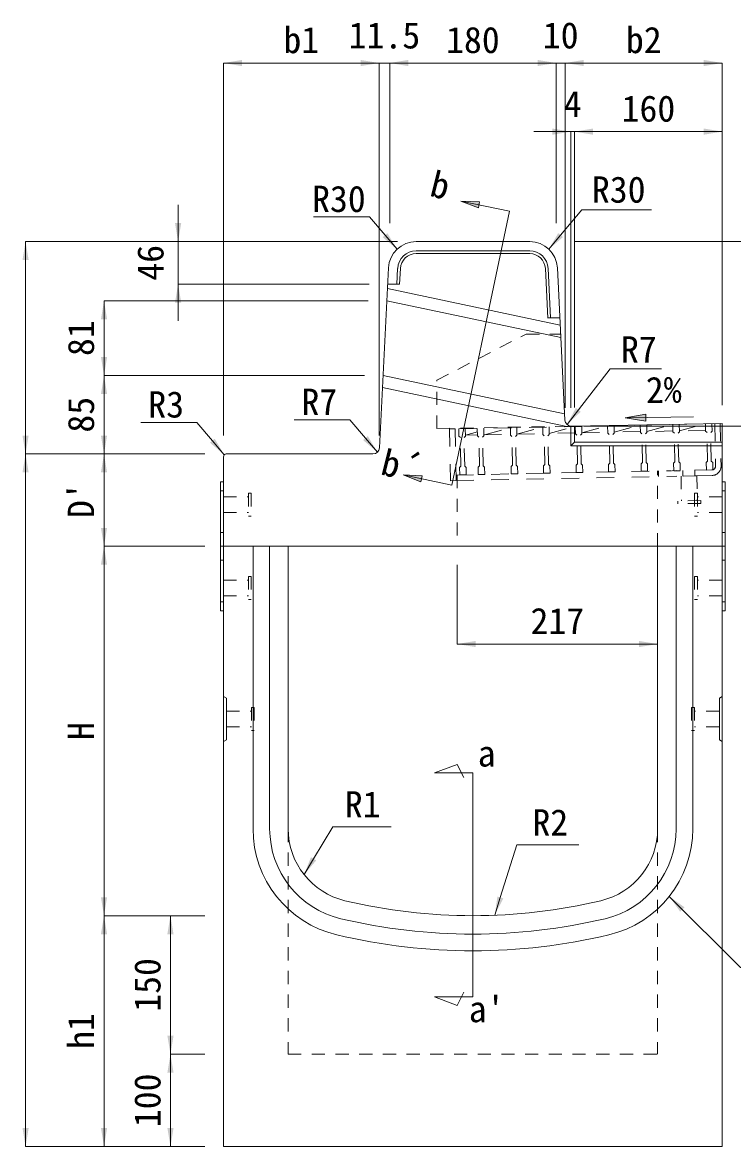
# Model space of a CAD drawing. Units: millimetres at full size. Extents: x 5964 to 125098, y -10801 to 28073.
# Drawn here: x 29068 to 29837, y 8022 to 9239 of the extents above; entities that cross this region are included whole.
import ezdxf
from ezdxf.enums import TextEntityAlignment as Align

# ---------------------------------------------------------------- set-up
doc = ezdxf.new("R2010")
doc.units = ezdxf.units.MM
doc.header["$LTSCALE"] = 19
for name, pattern in [('USER1', [1.35, 0.75, -0.6]), ('USER2', [28.575, 19.05, -3.175, 3.175, -3.175]), ('USER3', [2, 1, -1]), ('USER5', [1.35, 0.75, -0.6])]:
    doc.linetypes.add(name, pattern=pattern)
for name, color, linetype, lineweight in [('0_2', 7, 'Continuous', 20), ('インサート', 3, 'USER1', 9), ('グレーチング', 7, 'USER1', 5), ('ジョイント', 7, 'Continuous', 9), ('寸法引出', 7, 'Continuous', 9), ('寸法線', 7, 'Continuous', 9), ('本体', 2, 'Continuous', 9), ('補助線', 8, 'Continuous', 13)]:
    doc.layers.add(name, color=color, linetype=linetype, lineweight=lineweight)
doc.styles.add('ＭＳ ゴシック', font='')
doc.styles.get('ＭＳ ゴシック').set_extended_font_data('MS Gothic')

# ---------------------------------------------------------------- blocks, each defined once
blk = doc.blocks.new('filled_arrow')
at = {"color": 0, "linetype": 'Continuous', "lineweight": -2}
blk.add_solid([(7.5, 1.25), (0, 0), (7.5, -1.25)], dxfattribs=at)

msp = doc.modelspace()

# ---------------------------------------------------------------- hatches: boundary and pattern name
at = {"layer": '寸法引出'}
msp.add_hatch(color=256, dxfattribs=at).paths.add_polyline_path([(29743.03, 8814.88), (29743.16, 8807.38), (29720.6, 8810.74)])
at = {"layer": '寸法線'}
for points in [[(29561.85, 9038.28), (29542.97, 9045.67), (29563.23, 9044.81)], [(29499.48, 8741.64), (29480.6, 8749.02), (29500.86, 8748.16)]]:
    msp.add_hatch(color=256, dxfattribs=at).paths.add_polyline_path(points)

# ---------------------------------------------------------------- linework, layer by layer
at = {"layer": 'インサート'}
for p, q in [((29798.27, 8748.12), (29781.27, 8747.82)), ((29781.27, 8747.82), (29781.74, 8720.83)), ((29798.27, 8748.12), (29798.74, 8721.12)), ((29312.91, 8729.22), (29312.91, 8704.22)), ((29312.91, 8729.22), (29315.91, 8729.22)), ((29315.91, 8729.22), (29315.91, 8704.22)), ((29798.91, 8729.22), (29795.91, 8729.22)), ((29795.91, 8729.22), (29795.91, 8704.22)), ((29798.91, 8729.22), (29795.91, 8729.22)), ((29798.91, 8729.22), (29798.91, 8704.22)), ((29285.91, 8725.22), (29312.91, 8725.22)), ((29285.91, 8725.22), (29285.91, 8708.22)), ((29802.74, 8721.19), (29777.74, 8720.76)), ((29777.74, 8720.76), (29777.8, 8717.76)), ((29802.79, 8718.19), (29777.8, 8717.76)), ((29825.91, 8725.22), (29798.91, 8725.22)), ((29802.74, 8721.19), (29802.79, 8718.19)), ((29825.91, 8725.22), (29825.91, 8708.22)), ((29285.91, 8708.22), (29312.91, 8708.22)), ((29312.91, 8704.22), (29315.91, 8704.22)), ((29798.91, 8704.22), (29795.91, 8704.22)), ((29825.91, 8708.22), (29798.91, 8708.22)), ((29285.91, 8635.22), (29312.91, 8635.22)), ((29285.91, 8635.22), (29285.91, 8618.22)), ((29312.91, 8639.22), (29312.91, 8614.22)), ((29312.91, 8639.22), (29315.91, 8639.22)), ((29315.91, 8639.22), (29315.91, 8614.22)), ((29798.91, 8639.22), (29795.91, 8639.22)), ((29795.91, 8639.22), (29795.91, 8614.22)), ((29798.91, 8639.22), (29798.91, 8614.22)), ((29825.91, 8635.22), (29798.91, 8635.22)), ((29825.91, 8635.22), (29825.91, 8618.22)), ((29285.91, 8618.22), (29312.91, 8618.22)), ((29312.91, 8614.22), (29315.91, 8614.22)), ((29798.91, 8614.22), (29795.91, 8614.22)), ((29825.91, 8618.22), (29798.91, 8618.22)), ((29316.11, 8497.22), (29316.11, 8472.22)), ((29316.11, 8497.22), (29319.11, 8497.22)), ((29319.11, 8497.22), (29319.11, 8472.22)), ((29795.71, 8497.22), (29792.71, 8497.22)), ((29792.71, 8497.22), (29792.71, 8472.22)), ((29795.71, 8497.22), (29795.71, 8472.22)), ((29289.11, 8493.22), (29316.11, 8493.22)), ((29289.11, 8493.22), (29289.11, 8476.22)), ((29822.71, 8493.22), (29795.71, 8493.22)), ((29822.71, 8493.22), (29822.71, 8476.22)), ((29289.11, 8476.22), (29316.11, 8476.22)), ((29822.71, 8476.22), (29795.71, 8476.22)), ((29316.11, 8472.22), (29319.11, 8472.22)), ((29795.71, 8472.22), (29792.71, 8472.22))]:
    msp.add_line(p, q, dxfattribs=at)
at = {"layer": 'グレーチング', "linetype": 'USER3'}
for p, q in [((29540.7, 8799), (29823.65, 8804.66)), ((29638.62, 8793.96), (29666.78, 8801.52)), ((29666.78, 8801.52), (29666.94, 8793.52)), ((29673.78, 8801.66), (29673.94, 8793.66)), ((29673.92, 8794.66), (29702.07, 8802.23)), ((29701.77, 8802.22), (29701.93, 8794.22)), ((29708.77, 8802.36), (29708.93, 8794.36)), ((29708.91, 8795.36), (29737.06, 8802.93)), ((29737.06, 8802.93), (29737.22, 8794.93)), ((29744.06, 8803.07), (29744.22, 8795.07)), ((29744.2, 8796.07), (29772.36, 8803.63)), ((29772.36, 8803.63), (29772.52, 8795.64)), ((29779.35, 8803.77), (29779.51, 8795.78)), ((29779.49, 8796.78), (29807.65, 8804.34)), ((29807.65, 8804.34), (29807.81, 8796.34)), ((29814.65, 8804.48), (29814.81, 8796.48)), ((29817.65, 8804.54), (29818.57, 8758.55)), ((29823.65, 8804.66), (29824.57, 8758.67)), ((29536.7, 8798.92), (29530.7, 8798.8)), ((29530.7, 8798.8), (29531.82, 8742.81)), ((29536.7, 8798.92), (29537.82, 8742.93)), ((29540.7, 8799), (29540.86, 8791)), ((29542.39, 8789.53), (29540.86, 8791)), ((29543.01, 8758.54), (29542.39, 8789.53)), ((29546.39, 8789.61), (29547.86, 8791.14)), ((29547.01, 8758.62), (29546.39, 8789.61)), ((29547.7, 8799.14), (29547.86, 8791.14)), ((29547.84, 8792.14), (29560.77, 8795.56)), ((29547.84, 8792.14), (29560.84, 8792.4)), ((29560.7, 8799.4), (29560.86, 8791.4)), ((29562.39, 8789.93), (29560.86, 8791.4)), ((29563.01, 8758.94), (29562.39, 8789.93)), ((29566.39, 8790.01), (29567.86, 8791.54)), ((29567.01, 8759.02), (29566.39, 8790.01)), ((29567.7, 8799.54), (29567.86, 8791.54)), ((29567.84, 8792.54), (29596.93, 8793.12)), ((29568.64, 8792.56), (29596.79, 8800.12)), ((29596.49, 8800.12), (29596.65, 8792.12)), ((29598.18, 8790.65), (29596.65, 8792.12)), ((29598.8, 8759.66), (29598.18, 8790.65)), ((29602.18, 8790.73), (29603.65, 8792.26)), ((29602.8, 8759.74), (29602.18, 8790.73)), ((29603.49, 8800.26), (29603.65, 8792.26)), ((29603.63, 8793.26), (29631.78, 8800.82)), ((29603.63, 8793.26), (29631.92, 8793.82)), ((29631.48, 8800.82), (29631.64, 8792.82)), ((29633.17, 8791.35), (29631.64, 8792.82)), ((29633.79, 8760.35), (29633.17, 8791.35)), ((29637.17, 8791.43), (29638.64, 8792.96)), ((29637.79, 8760.43), (29637.17, 8791.43)), ((29638.48, 8800.96), (29638.64, 8792.96)), ((29666.92, 8794.52), (29638.62, 8793.96)), ((29668.47, 8792.05), (29666.94, 8793.52)), ((29669.09, 8761.06), (29668.47, 8792.05)), ((29672.47, 8792.13), (29673.94, 8793.66)), ((29673.09, 8761.14), (29672.47, 8792.13)), ((29673.92, 8794.66), (29702.21, 8795.23)), ((29703.46, 8792.75), (29701.93, 8794.22)), ((29704.08, 8761.76), (29703.46, 8792.75)), ((29707.46, 8792.83), (29708.93, 8794.36)), ((29708.08, 8761.84), (29707.46, 8792.83)), ((29737.2, 8795.93), (29708.91, 8795.36)), ((29738.75, 8793.46), (29737.22, 8794.93)), ((29739.37, 8762.47), (29738.75, 8793.46)), ((29742.75, 8793.54), (29744.22, 8795.07)), ((29743.37, 8762.55), (29742.75, 8793.54)), ((29772.5, 8796.64), (29744.2, 8796.07)), ((29774.05, 8794.17), (29772.52, 8795.64)), ((29774.67, 8763.17), (29774.05, 8794.17)), ((29778.04, 8794.25), (29779.51, 8795.78)), ((29778.66, 8763.25), (29778.04, 8794.25)), ((29807.79, 8797.34), (29779.49, 8796.78)), ((29809.34, 8794.87), (29807.81, 8796.34)), ((29809.96, 8763.88), (29809.34, 8794.87)), ((29813.34, 8794.95), (29814.81, 8796.48)), ((29813.96, 8763.96), (29813.34, 8794.95)), ((29537.7, 8748.93), (29770.86, 8753.59)), ((29543.01, 8758.54), (29541.54, 8757.01)), ((29541.54, 8757.01), (29541.7, 8749.01)), ((29547.01, 8758.62), (29548.54, 8757.15)), ((29548.54, 8757.15), (29548.7, 8749.15)), ((29563.01, 8758.94), (29561.54, 8757.41)), ((29561.54, 8757.41), (29561.7, 8749.41)), ((29567.01, 8759.02), (29568.54, 8757.55)), ((29568.54, 8757.55), (29568.7, 8749.55)), ((29598.8, 8759.66), (29597.33, 8758.13)), ((29597.33, 8758.13), (29597.49, 8750.13)), ((29602.8, 8759.74), (29604.33, 8758.27)), ((29604.33, 8758.27), (29604.49, 8750.27)), ((29633.79, 8760.35), (29632.32, 8758.83)), ((29632.32, 8758.83), (29632.48, 8750.83)), ((29637.79, 8760.43), (29639.32, 8758.97)), ((29639.32, 8758.97), (29639.48, 8750.97)), ((29669.09, 8761.06), (29667.62, 8759.53)), ((29667.62, 8759.53), (29667.78, 8751.53)), ((29673.09, 8761.14), (29674.62, 8759.67)), ((29674.62, 8759.67), (29674.78, 8751.67)), ((29704.08, 8761.76), (29702.61, 8760.23)), ((29702.61, 8760.23), (29702.77, 8752.23)), ((29708.08, 8761.84), (29709.61, 8760.37)), ((29709.61, 8760.37), (29709.77, 8752.37)), ((29739.37, 8762.47), (29737.9, 8760.94)), ((29737.9, 8760.94), (29738.06, 8752.94)), ((29745.06, 8753.08), (29738.06, 8752.94)), ((29743.37, 8762.55), (29744.9, 8761.08)), ((29744.9, 8761.08), (29745.06, 8753.08)), ((29756.66, 8753.31), (29756.78, 8747.31)), ((29814.65, 8754.47), (29771.66, 8753.61)), ((29774.67, 8763.17), (29773.2, 8761.64)), ((29773.2, 8761.64), (29773.36, 8753.64)), ((29780.24, 8753.59), (29773.25, 8753.31)), ((29778.66, 8763.25), (29780.19, 8761.78)), ((29780.19, 8761.78), (29780.35, 8753.78)), ((29783.15, 8753.84), (29783.27, 8747.84)), ((29796.15, 8754.1), (29796.27, 8748.1)), ((29809.96, 8763.88), (29808.49, 8762.35)), ((29808.49, 8762.35), (29808.65, 8754.35)), ((29815.65, 8754.49), (29808.65, 8754.35)), ((29813.96, 8763.96), (29815.49, 8762.49)), ((29815.49, 8762.49), (29815.65, 8754.49)), ((29537.82, 8742.93), (29531.82, 8742.81)), ((29537.82, 8742.93), (29765.78, 8747.49)), ((29541.7, 8749.01), (29548.7, 8749.15)), ((29561.7, 8749.41), (29568.7, 8749.55)), ((29597.49, 8750.13), (29604.49, 8750.27)), ((29639.48, 8750.97), (29632.48, 8750.83)), ((29667.78, 8751.53), (29674.78, 8751.67)), ((29709.77, 8752.37), (29702.77, 8752.23)), ((29814.77, 8748.47), (29765.78, 8747.49))]:
    msp.add_line(p, q, dxfattribs=at)
for radius, start, end in [(4, 271.14586, 1.14572), (10, 271.14571, 1.14575)]:
    msp.add_arc((29814.57, 8758.47), radius, start, end, dxfattribs=at)
at = {"layer": 'ジョイント'}
for p, q in [((29282.71, 8741.72), (29285.91, 8741.72)), ((29282.71, 8741.72), (29282.71, 8601.72)), ((29285.91, 8741.72), (29285.91, 8601.72)), ((29825.91, 8741.72), (29829.11, 8741.72)), ((29825.91, 8741.72), (29825.91, 8601.72)), ((29829.11, 8741.72), (29829.11, 8601.72)), ((29282.71, 8601.72), (29285.91, 8601.72)), ((29825.91, 8601.72), (29829.11, 8601.72))]:
    msp.add_line(p, q, dxfattribs=at)
at = {"layer": 'ジョイント', "linetype": 'USER5', "lineweight": 5}
for p, q in [((29282.71, 8731.72), (29285.91, 8731.72)), ((29825.91, 8731.72), (29829.11, 8731.72)), ((29282.71, 8686.72), (29285.91, 8686.72)), ((29825.91, 8686.72), (29829.11, 8686.72)), ((29282.71, 8656.72), (29285.91, 8656.72)), ((29825.91, 8656.72), (29829.11, 8656.72)), ((29282.71, 8611.72), (29285.91, 8611.72)), ((29825.91, 8611.72), (29829.11, 8611.72))]:
    msp.add_line(p, q, dxfattribs=at)
at = {"layer": '寸法引出'}
for p, q in [((29720.6, 8810.74), (29794.61, 8812.02)), ((29514.27, 8426.38), (29539.02, 8435.58)), ((29555.91, 8426.38), (29514.27, 8426.38)), ((29539.02, 8435.58), (29546.19, 8421.26)), ((29555.91, 8426.38), (29555.91, 8183.69)), ((29555.91, 8183.69), (29514.27, 8183.69)), ((29514.27, 8183.69), (29539.02, 8174.49)), ((29539.02, 8174.49), (29546.19, 8188.81))]:
    msp.add_line(p, q, dxfattribs=at)
at = {"layer": '寸法引出', "lineweight": 13}
msp.add_lwpolyline([(29743.03, 8814.88), (29743.16, 8807.38), (29720.6, 8810.74)], close=True, dxfattribs=at)
at = {"layer": '寸法線'}
for p, q in [((29285.91, 9195.15), (29454.41, 9195.15)), ((29285.91, 8791.72), (29285.91, 9195.15)), ((29414.41, 9195.15), (29505.91, 9195.15)), ((29454.41, 8791.72), (29454.41, 9195.15)), ((29454.41, 8791.72), (29454.41, 9195.15)), ((29465.91, 9021.72), (29465.91, 9195.15)), ((29465.91, 9195.15), (29645.91, 9195.15)), ((29465.91, 9021.72), (29465.91, 9195.15)), ((29695.91, 9195.15), (29605.91, 9195.15)), ((29645.91, 9021.72), (29645.91, 9195.15)), ((29645.91, 9021.72), (29645.91, 9195.15)), ((29655.91, 8821.72), (29655.91, 9195.15)), ((29655.91, 9195.15), (29825.91, 9195.15)), ((29655.91, 8821.72), (29655.91, 9195.15)), ((29825.91, 8824.72), (29825.91, 9195.15)), ((29621.91, 9120.83), (29705.91, 9120.83)), ((29661.91, 8821.83), (29661.91, 9120.83)), ((29665.91, 9120.83), (29825.91, 9120.83)), ((29665.91, 8821.9), (29665.91, 9120.83)), ((29665.91, 8821.9), (29665.91, 9120.83)), ((29825.91, 8824.72), (29825.91, 9120.83)), ((29595.53, 9034.6), (29542.97, 9045.67)), ((29236.79, 8915.77), (29236.79, 9041.72)), ((29071.68, 8771.72), (29071.68, 9001.72)), ((29445.91, 9001.72), (29071.68, 9001.72)), ((29474.45, 9001.72), (29236.79, 9001.72)), ((29665.91, 9001.72), (30216.81, 9001.72)), ((29443.61, 8955.77), (29236.79, 8955.77)), ((29156.59, 8856.72), (29156.59, 8937.62)), ((29442.71, 8937.62), (29156.59, 8937.62)), ((29156.59, 8771.72), (29156.59, 8856.72)), ((29438.66, 8856.72), (29156.59, 8856.72)), ((29438.66, 8856.72), (29156.59, 8856.72)), ((29675.91, 8801.72), (30059.79, 8801.72)), ((29071.68, 8021.72), (29071.68, 8771.72)), ((29265.91, 8771.72), (29071.68, 8771.72)), ((29265.91, 8771.72), (29071.68, 8771.72)), ((29156.59, 8771.72), (29156.59, 8671.72)), ((29265.91, 8771.72), (29156.59, 8771.72)), ((29265.91, 8771.72), (29156.59, 8771.72)), ((29533.16, 8737.95), (29480.6, 8749.02)), ((29265.91, 8671.72), (29156.59, 8671.72)), ((29156.59, 8671.72), (29156.59, 8271.72)), ((29265.91, 8671.72), (29156.59, 8671.72)), ((29538.81, 8651.72), (29538.81, 8565.91)), ((29755.91, 8651.72), (29755.91, 8565.91)), ((29538.81, 8565.91), (29755.91, 8565.91)), ((29265.91, 8271.72), (29156.59, 8271.72)), ((29156.59, 8271.72), (29156.59, 8021.72)), ((29265.91, 8271.72), (29156.59, 8271.72)), ((29228.51, 8121.72), (29228.51, 8271.72)), ((29265.91, 8271.72), (29228.51, 8271.72)), ((29228.51, 8021.72), (29228.51, 8121.72)), ((29265.91, 8121.72), (29228.51, 8121.72)), ((29265.91, 8121.72), (29228.51, 8121.72)), ((29265.91, 8021.72), (29071.68, 8021.72)), ((29265.91, 8021.72), (29156.59, 8021.72)), ((29265.91, 8021.72), (29228.51, 8021.72))]:
    msp.add_line(p, q, dxfattribs=at)
at = {"layer": '寸法線', "linetype": 'USER2'}
msp.add_line((29533.05, 8737.97), (29595.53, 9034.6), dxfattribs=at)
at = {"layer": '寸法線', "lineweight": 13}
for points in [[(29561.85, 9038.28), (29542.97, 9045.67), (29563.23, 9044.81)], [(29499.48, 8741.64), (29480.6, 8749.02), (29500.86, 8748.16)]]:
    msp.add_lwpolyline(points, close=True, dxfattribs=at)
at = {"layer": '寸法線'}
for points in [[(29638.05, 8993.46), (29650.87, 9008.8), (29673.73, 9036.16), (29749.26, 9036.16)], [(29473.77, 8993.46), (29460.84, 9008.72), (29444.03, 9028.56), (29383.45, 9028.56)], [(29657.78, 8803.72), (29670.05, 8819.52), (29704.54, 8863.94), (29759.97, 8863.94)], [(29286.79, 8770.84), (29273.86, 8786.1), (29257.05, 8805.95), (29196.47, 8805.95)], [(29452.57, 8773.65), (29439.65, 8788.91), (29422.83, 8808.76), (29362.26, 8808.76)], [(29373.15, 8316.14), (29383.44, 8333.29), (29404.22, 8367.92), (29467.49, 8367.92)], [(29579.63, 8272.35), (29585.61, 8291.43), (29603.48, 8348.41), (29670.58, 8348.41)], [(29768.48, 8292.58), (29845.42, 8215.64), (29959.38, 8215.64)]]:
    msp.add_lwpolyline(points, dxfattribs=at)
at = {"layer": '本体', "lineweight": 20}
for p, q in [((29494.45, 9001.72), (29617.37, 9001.72)), ((29454.74, 8778.37), (29464.48, 8973.22)), ((29655.57, 8808.49), (29647.33, 8973.22)), ((29662.69, 8801.84), (29825.91, 8804.72)), ((29825.91, 8804.72), (29825.91, 8021.72)), ((29285.91, 8768.72), (29285.91, 8021.72)), ((29447.75, 8771.72), (29288.91, 8771.72)), ((29825.91, 8671.72), (29285.91, 8671.72)), ((29355.91, 8365.76), (29355.91, 8671.72)), ((29755.91, 8365.76), (29755.91, 8671.72)), ((29285.91, 8021.72), (29825.91, 8021.72))]:
    msp.add_line(p, q, dxfattribs=at)
at = {"layer": '本体', "color": 4, "lineweight": 5}
for p, q in [((29494.45, 8991.72), (29617.37, 8991.72)), ((29494.45, 8988.72), (29617.37, 8988.72)), ((29473.62, 8955.77), (29474.47, 8972.72)), ((29476.63, 8955.77), (29477.47, 8972.57)), ((29637.04, 8918.75), (29634.35, 8972.57)), ((29640.03, 8919.14), (29637.35, 8972.72)), ((29463.61, 8955.77), (29476.63, 8955.77)), ((29650.04, 8919.14), (29637.02, 8919.14)), ((29661.91, 8801.83), (29661.91, 8780.7)), ((29665.91, 8801.9), (29665.91, 8784.7)), ((29661.91, 8780.7), (29665.91, 8784.7)), ((29661.91, 8780.7), (29825.2, 8780.7)), ((29665.91, 8784.7), (29825.13, 8784.7)), ((29317.91, 8365.76), (29317.91, 8671.72)), ((29335.91, 8365.76), (29335.91, 8671.72)), ((29775.91, 8365.76), (29775.91, 8671.72)), ((29793.91, 8365.76), (29793.91, 8671.72)), ((29285.91, 8509.22), (29289.11, 8507.22)), ((29825.91, 8509.22), (29822.71, 8507.22)), ((29289.11, 8507.22), (29289.11, 8462.22)), ((29822.71, 8507.22), (29822.71, 8462.22)), ((29285.91, 8460.22), (29289.11, 8462.22)), ((29825.91, 8460.22), (29822.71, 8462.22))]:
    msp.add_line(p, q, dxfattribs=at)
at = {"layer": '本体'}
for p, q in [((29650.43, 8911.37), (29463.36, 8950.77)), ((29651.1, 8897.94), (29462.71, 8937.62)), ((29655.23, 8815.31), (29458.66, 8856.72)), ((29655.9, 8801.89), (29458, 8843.57))]:
    msp.add_line(p, q, dxfattribs=at)
at = {"layer": '本体', "linetype": 'USER1'}
for p, q in [((29516.73, 8851.62), (29613.61, 8901.62)), ((29613.61, 8901.62), (29650.91, 8901.62)), ((29516.73, 8799.26), (29516.73, 8851.62)), ((29516.73, 8799.26), (29662.69, 8801.84)), ((29755.91, 8671.72), (29755.91, 8753.3)), ((29538.81, 8748.95), (29538.81, 8671.72)), ((29355.91, 8365.76), (29355.91, 8121.72)), ((29755.91, 8365.76), (29755.91, 8121.72)), ((29355.91, 8121.72), (29755.91, 8121.72))]:
    msp.add_line(p, q, dxfattribs=at)
at = {"layer": '本体', "lineweight": 20}
for centre, radius, start, end in [((29494.45, 8971.72), 30, 90, 177.13806), ((29617.37, 8971.72), 30, 2.86254, 90), ((29662.56, 8808.84), 7, 182.86254, 271.01187), ((29447.75, 8778.72), 7, 270, 357.13806), ((29288.91, 8768.72), 3, 90, 180), ((29435.91, 8365.76), 80, 180, 256.65766), ((29675.91, 8365.76), 80, 283.34233, 0), ((29555.91, 8871.72), 600, 256.65762, 283.34237)]:
    msp.add_arc(centre, radius, start, end, dxfattribs=at)
at = {"layer": '本体', "color": 4, "lineweight": 5}
for centre, radius, start, end in [((29494.45, 8971.72), 20, 90, 177.13758), ((29494.45, 8971.72), 17, 90, 177.13758), ((29617.37, 8971.72), 20, 2.8624, 90), ((29617.37, 8971.72), 17, 2.8624, 90), ((29435.91, 8365.76), 118, 180, 256.65766), ((29435.91, 8365.76), 100, 180, 256.65766), ((29675.91, 8365.76), 100, 283.34233, 0), ((29675.91, 8365.76), 118, 283.34233, 0), ((29555.91, 8871.72), 620, 256.65762, 283.34237), ((29555.91, 8871.72), 638, 256.65762, 283.34237)]:
    msp.add_arc(centre, radius, start, end, dxfattribs=at)
at = {"layer": '補助線'}
for p, q in [((29282.71, 8671.72), (29285.91, 8671.72)), ((29825.91, 8671.72), (29829.11, 8671.72))]:
    msp.add_line(p, q, dxfattribs=at)

# ---------------------------------------------------------------- block references
at = {"layer": '寸法線', "xscale": 2.67, "yscale": 2.67}
for p in [(29285.91, 9195.15), (29465.91, 9195.15), (29465.91, 9195.15), (29655.91, 9195.15), (29655.91, 9195.15), (29665.91, 9120.83), (29665.91, 9120.83), (29538.81, 8565.91)]:
    msp.add_blockref('filled_arrow', p, dxfattribs=at)
for p, rotation in [((29454.41, 9195.15), 180), ((29454.41, 9195.15), 180), ((29645.91, 9195.15), 180), ((29645.91, 9195.15), 180), ((29825.91, 9195.15), 180), ((29661.91, 9120.83), 180), ((29825.91, 9120.83), 180), ((29236.79, 9001.72), 90), ((29473.77, 8993.46), 130.3), ((29638.05, 8993.46), 50.1), ((29071.68, 9001.72), 270), ((29236.79, 8955.77), 270), ((29156.59, 8937.62), 270), ((29156.59, 8856.72), 90), ((29156.59, 8856.72), 270), ((29657.78, 8803.72), 52.2), ((29071.68, 8771.72), 90), ((29156.59, 8771.72), 90), ((29452.57, 8773.65), 130.3), ((29286.79, 8770.84), 130.3), ((29071.68, 8771.72), 270), ((29156.59, 8771.72), 270), ((29156.59, 8671.72), 90), ((29156.59, 8671.72), 270), ((29755.91, 8565.91), 180), ((29373.15, 8316.14), 59), ((29156.59, 8271.72), 90), ((29579.63, 8272.35), 72.6), ((29768.48, 8292.58), 315), ((29156.59, 8271.72), 270), ((29228.51, 8271.72), 270), ((29228.51, 8121.72), 90), ((29228.51, 8121.72), 270), ((29071.68, 8021.72), 90), ((29156.59, 8021.72), 90), ((29228.51, 8021.72), 90)]:
    msp.add_blockref('filled_arrow', p, dxfattribs=dict(at, rotation=rotation))

# ---------------------------------------------------------------- texts
at = {"layer": '0_2', "style": 'ＭＳ ゴシック'}
for s, rotation, p in [('b', 346.002, (29505.78, 9043.2)), ('b´', 346, (29452.62, 8741.68))]:
    msp.add_text(s, height=28.48, rotation=rotation, dxfattribs=at).set_placement(p, align=Align.BOTTOM_LEFT)
for s, p in [('R30', (29713.76, 9058.09)), ('R30', (29410.86, 9048.02)), ('R7', (29735.54, 8884.93)), ('R3', (29223.88, 8825.4)), ('R7', (29389.67, 8828.21)), ('a', (29570.82, 8447.48)), ('R1', (29436.61, 8392.29)), ('R2', (29639.7, 8372.79)), ("a'", (29570.82, 8170.59))]:
    msp.add_text(s, height=28.48, dxfattribs=at).set_placement(p, align=Align.MIDDLE_CENTER)
msp.add_text('2%', height=28.48, rotation=1, dxfattribs=at).set_placement((29762.51, 8841.34), align=Align.MIDDLE_CENTER)
at = {"layer": '寸法線', "style": 'ＭＳ ゴシック'}
for s, p in [('b1', (29370.16, 9220.15)), ('11.5', (29460.16, 9225.15)), ('180', (29555.91, 9220.15)), ('10', (29650.91, 9225.15)), ('b2', (29740.91, 9220.15)), ('4', (29663.91, 9150.83)), ('160', (29745.91, 9145.83)), ('217', (29647.36, 8590.91))]:
    msp.add_text(s, height=28.48, dxfattribs=at).set_placement(p, align=Align.MIDDLE_CENTER)
for s, p in [('46', (29206.79, 8978.75)), ('81', (29131.59, 8897.17)), ('85', (29131.59, 8814.22)), ("D'", (29131.59, 8721.72)), ('H', (29131.59, 8471.72)), ('150', (29203.51, 8196.72)), ('h1', (29131.59, 8146.72)), ('100', (29203.51, 8071.72))]:
    msp.add_text(s, height=28.48, rotation=90, dxfattribs=at).set_placement(p, align=Align.MIDDLE_CENTER)

doc.saveas('drawing.dxf')
